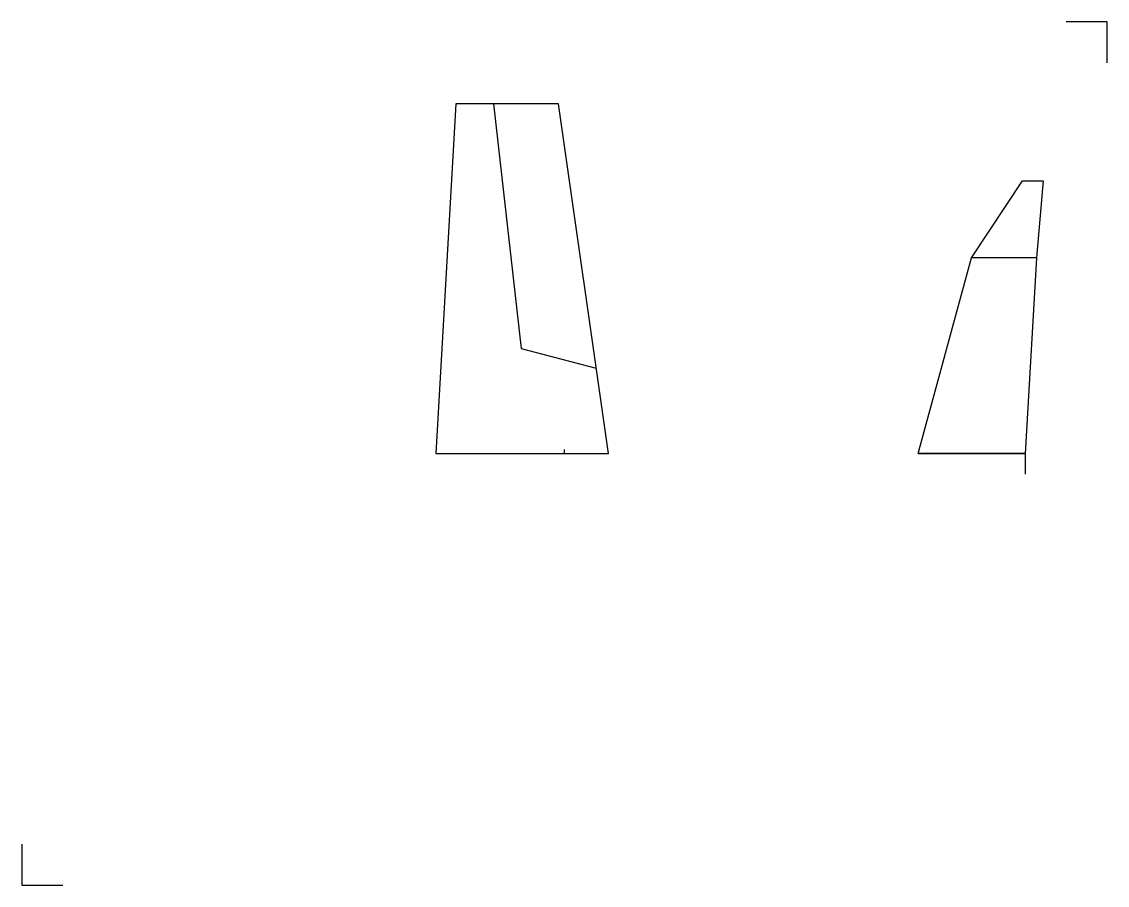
# Model space of a CAD drawing. Header units: millimetres. Extents: x -132 to 132, y -105 to 105.
import ezdxf

# ---------------------------------------------------------------- set-up
doc = ezdxf.new("R2010")
doc.units = ezdxf.units.MM
doc.layers.get('0').update_dxf_attribs({"linetype": 'CONTINUOUS'})

msp = doc.modelspace()

# ---------------------------------------------------------------- linework, layer by layer
for p, q in [((131.99, 105), (121.99, 105)), ((131.99, 95), (131.99, 105)), ((-17.3, 85), (-10.5, 25.51)), ((85.99, 0), (98.99, 47.61)), ((114.76, 47.61), (111.99, 0)), ((-10.5, 25.51), (7.74, 20.72)), ((0, 0), (0, 0.97)), ((111.99, 0), (111.99, -5)), ((-131.99, -95), (-131.99, -105)), ((-131.99, -105), (-121.99, -105))]:
    msp.add_line(p, q)
for points in [[(-31.29, 0), (10.71, 0), (-1.46, 85), (-26.46, 85)], [(98.99, 47.61), (111.4, 66.31), (116.4, 66.31), (114.76, 47.61)], [(85.99, 0), (111.99, 0)]]:
    msp.add_lwpolyline(points, close=True)

doc.saveas('drawing.dxf')
